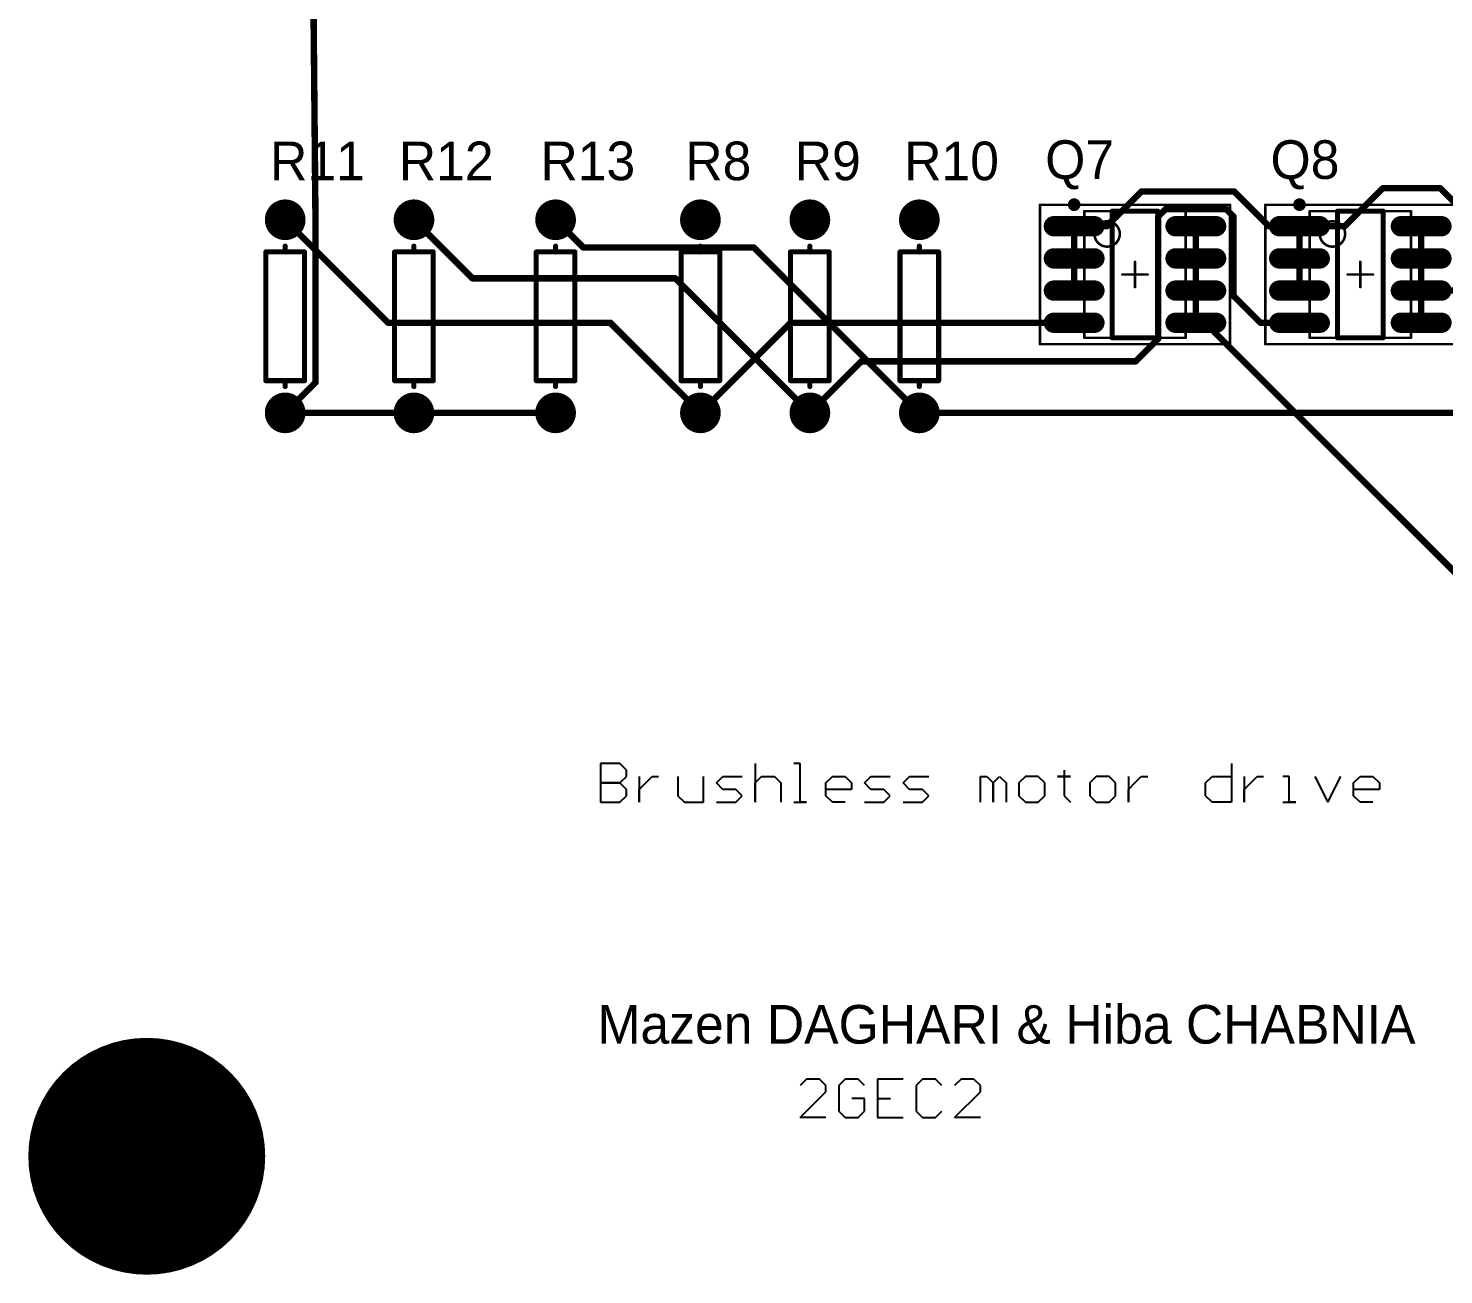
# Model space of a CAD drawing. Header units: millimetres. Extents: x 1.07 to 6.94, y 1.08 to 4.96.
# Drawn here: x 1.086 to 3.284, y 1.086 to 3.022 of the extents above; entities that cross this region are included whole.
import ezdxf

# ---------------------------------------------------------------- set-up
doc = ezdxf.new("R2010")
doc.units = ezdxf.units.MM
doc.header["$MEASUREMENT"] = 0
for name, color, linetype in [('BottomLayer', 5, 'Continuous'), ('BottomSolder', 6, 'Continuous'), ('Mechanical13', 56, 'Continuous'), ('Mechanical15', 56, 'Continuous'), ('MultiLayer', 9, 'Continuous'), ('PadHoleLayer', 156, 'Continuous'), ('TopLayer', 1, 'Continuous'), ('TopOverlay', 2, 'Continuous'), ('TopPaste', 8, 'Continuous'), ('TopSolder', 216, 'Continuous')]:
    doc.layers.add(name, color=color, linetype=linetype)

# ---------------------------------------------------------------- blocks, each defined once
blk = doc.blocks.new('AXIAL_0_3_27')
at = {"layer": 'BottomLayer', "const_width": 0.0276}
for points in [[(-0.1638, 0, 1), (-0.1362, 0, 1)], [(0.1362, 0, 1), (0.1638, 0, 1)]]:
    blk.add_lwpolyline(points, format="xyb", close=True, dxfattribs=at)
at = {"layer": 'BottomSolder', "const_width": 0.0316}
for points in [[(-0.1658, 0, 1), (-0.1342, 0, 1)], [(0.1342, 0, 1), (0.1658, 0, 1)]]:
    blk.add_lwpolyline(points, format="xyb", close=True, dxfattribs=at)
at = {"layer": 'MultiLayer', "const_width": 0.0276}
for points in [[(-0.1638, 0, 1), (-0.1362, 0, 1)], [(0.1362, 0, 1), (0.1638, 0, 1)]]:
    blk.add_lwpolyline(points, format="xyb", close=True, dxfattribs=at)
at = {"layer": 'PadHoleLayer', "const_width": 0.0167}
for points in [[(-0.1584, 0, 1), (-0.1416, 0, 1)], [(0.1416, 0, 1), (0.1584, 0, 1)]]:
    blk.add_lwpolyline(points, format="xyb", close=True, dxfattribs=at)
at = {"layer": 'TopLayer', "const_width": 0.0276}
for points in [[(-0.1638, 0, 1), (-0.1362, 0, 1)], [(0.1362, 0, 1), (0.1638, 0, 1)]]:
    blk.add_lwpolyline(points, format="xyb", close=True, dxfattribs=at)
at = {"layer": 'TopOverlay', "const_width": 0.00787}
for points in [[(-0.1, 0.03), (-0.1, -0.03)], [(-0.1, 0.03), (0.1, 0.03)], [(0.1, 0.03), (0.1, 0)], [(-0.109, 0), (-0.1, 0)], [(0.1, 0), (0.109, 0)], [(0.1, 0), (0.1, -0.03)], [(-0.1, -0.03), (0.1, -0.03)]]:
    blk.add_lwpolyline(points, dxfattribs=at)
at = {"layer": 'TopOverlay', "const_width": 0.00394}
for points in [[(-0.102, 0.03, 1), (-0.098, 0.03, 1)], [(-0.102, 0.03, 1), (-0.098, 0.03, 1)], [(0.098, 0.03, 1), (0.102, 0.03, 1)], [(0.098, 0.03, 1), (0.102, 0.03, 1)], [(-0.111, 0, 1), (-0.107, 0, 1)], [(-0.102, 0, 1), (-0.098, 0, 1)], [(0.098, 0, 1), (0.102, 0, 1)], [(0.098, 0, 1), (0.102, 0, 1)], [(0.098, 0, 1), (0.102, 0, 1)], [(0.107, 0, 1), (0.111, 0, 1)], [(-0.102, -0.03, 1), (-0.098, -0.03, 1)], [(-0.102, -0.03, 1), (-0.098, -0.03, 1)], [(0.098, -0.03, 1), (0.102, -0.03, 1)], [(0.098, -0.03, 1), (0.102, -0.03, 1)]]:
    blk.add_lwpolyline(points, format="xyb", close=True, dxfattribs=at)
at = {"layer": 'TopSolder', "const_width": 0.0316}
for points in [[(-0.1658, 0, 1), (-0.1342, 0, 1)], [(0.1342, 0, 1), (0.1658, 0, 1)]]:
    blk.add_lwpolyline(points, format="xyb", close=True, dxfattribs=at)
blk = doc.blocks.new('AXIAL_0_3_28')
at = {"layer": 'BottomLayer', "const_width": 0.0276}
for points in [[(-0.1638, 0, 1), (-0.1362, 0, 1)], [(0.1362, 0, 1), (0.1638, 0, 1)]]:
    blk.add_lwpolyline(points, format="xyb", close=True, dxfattribs=at)
at = {"layer": 'BottomSolder', "const_width": 0.0316}
for points in [[(-0.1658, 0, 1), (-0.1342, 0, 1)], [(0.1342, 0, 1), (0.1658, 0, 1)]]:
    blk.add_lwpolyline(points, format="xyb", close=True, dxfattribs=at)
at = {"layer": 'MultiLayer', "const_width": 0.0276}
for points in [[(-0.1638, 0, 1), (-0.1362, 0, 1)], [(0.1362, 0, 1), (0.1638, 0, 1)]]:
    blk.add_lwpolyline(points, format="xyb", close=True, dxfattribs=at)
at = {"layer": 'PadHoleLayer', "const_width": 0.0167}
for points in [[(-0.1584, 0, 1), (-0.1416, 0, 1)], [(0.1416, 0, 1), (0.1584, 0, 1)]]:
    blk.add_lwpolyline(points, format="xyb", close=True, dxfattribs=at)
at = {"layer": 'TopLayer', "const_width": 0.0276}
for points in [[(-0.1638, 0, 1), (-0.1362, 0, 1)], [(0.1362, 0, 1), (0.1638, 0, 1)]]:
    blk.add_lwpolyline(points, format="xyb", close=True, dxfattribs=at)
at = {"layer": 'TopOverlay', "const_width": 0.00787}
for points in [[(-0.1, 0.03), (-0.1, -0.03)], [(-0.1, 0.03), (0.1, 0.03)], [(0.1, 0.03), (0.1, 0)], [(-0.109, 0), (-0.1, 0)], [(0.1, 0), (0.109, 0)], [(0.1, 0), (0.1, -0.03)], [(-0.1, -0.03), (0.1, -0.03)]]:
    blk.add_lwpolyline(points, dxfattribs=at)
at = {"layer": 'TopOverlay', "const_width": 0.00394}
for points in [[(-0.102, 0.03, 1), (-0.098, 0.03, 1)], [(-0.102, 0.03, 1), (-0.098, 0.03, 1)], [(0.098, 0.03, 1), (0.102, 0.03, 1)], [(0.098, 0.03, 1), (0.102, 0.03, 1)], [(-0.111, 0, 1), (-0.107, 0, 1)], [(-0.102, 0, 1), (-0.098, 0, 1)], [(0.098, 0, 1), (0.102, 0, 1)], [(0.098, 0, 1), (0.102, 0, 1)], [(0.098, 0, 1), (0.102, 0, 1)], [(0.107, 0, 1), (0.111, 0, 1)], [(-0.102, -0.03, 1), (-0.098, -0.03, 1)], [(-0.102, -0.03, 1), (-0.098, -0.03, 1)], [(0.098, -0.03, 1), (0.102, -0.03, 1)], [(0.098, -0.03, 1), (0.102, -0.03, 1)]]:
    blk.add_lwpolyline(points, format="xyb", close=True, dxfattribs=at)
at = {"layer": 'TopSolder', "const_width": 0.0316}
for points in [[(-0.1658, 0, 1), (-0.1342, 0, 1)], [(0.1342, 0, 1), (0.1658, 0, 1)]]:
    blk.add_lwpolyline(points, format="xyb", close=True, dxfattribs=at)
blk = doc.blocks.new('AXIAL_0_3_29')
at = {"layer": 'BottomLayer', "const_width": 0.0276}
for points in [[(-0.1638, 0, 1), (-0.1362, 0, 1)], [(0.1362, 0, 1), (0.1638, 0, 1)]]:
    blk.add_lwpolyline(points, format="xyb", close=True, dxfattribs=at)
at = {"layer": 'BottomSolder', "const_width": 0.0316}
for points in [[(-0.1658, 0, 1), (-0.1342, 0, 1)], [(0.1342, 0, 1), (0.1658, 0, 1)]]:
    blk.add_lwpolyline(points, format="xyb", close=True, dxfattribs=at)
at = {"layer": 'MultiLayer', "const_width": 0.0276}
for points in [[(-0.1638, 0, 1), (-0.1362, 0, 1)], [(0.1362, 0, 1), (0.1638, 0, 1)]]:
    blk.add_lwpolyline(points, format="xyb", close=True, dxfattribs=at)
at = {"layer": 'PadHoleLayer', "const_width": 0.0167}
for points in [[(-0.1584, 0, 1), (-0.1416, 0, 1)], [(0.1416, 0, 1), (0.1584, 0, 1)]]:
    blk.add_lwpolyline(points, format="xyb", close=True, dxfattribs=at)
at = {"layer": 'TopLayer', "const_width": 0.0276}
for points in [[(-0.1638, 0, 1), (-0.1362, 0, 1)], [(0.1362, 0, 1), (0.1638, 0, 1)]]:
    blk.add_lwpolyline(points, format="xyb", close=True, dxfattribs=at)
at = {"layer": 'TopOverlay', "const_width": 0.00787}
for points in [[(-0.1, 0.03), (-0.1, -0.03)], [(-0.1, 0.03), (0.1, 0.03)], [(0.1, 0.03), (0.1, 0)], [(-0.109, 0), (-0.1, 0)], [(0.1, 0), (0.109, 0)], [(0.1, 0), (0.1, -0.03)], [(-0.1, -0.03), (0.1, -0.03)]]:
    blk.add_lwpolyline(points, dxfattribs=at)
at = {"layer": 'TopOverlay', "const_width": 0.00394}
for points in [[(-0.102, 0.03, 1), (-0.098, 0.03, 1)], [(-0.102, 0.03, 1), (-0.098, 0.03, 1)], [(0.098, 0.03, 1), (0.102, 0.03, 1)], [(0.098, 0.03, 1), (0.102, 0.03, 1)], [(-0.111, 0, 1), (-0.107, 0, 1)], [(-0.102, 0, 1), (-0.098, 0, 1)], [(0.098, 0, 1), (0.102, 0, 1)], [(0.098, 0, 1), (0.102, 0, 1)], [(0.098, 0, 1), (0.102, 0, 1)], [(0.107, 0, 1), (0.111, 0, 1)], [(-0.102, -0.03, 1), (-0.098, -0.03, 1)], [(-0.102, -0.03, 1), (-0.098, -0.03, 1)], [(0.098, -0.03, 1), (0.102, -0.03, 1)], [(0.098, -0.03, 1), (0.102, -0.03, 1)]]:
    blk.add_lwpolyline(points, format="xyb", close=True, dxfattribs=at)
at = {"layer": 'TopSolder', "const_width": 0.0316}
for points in [[(-0.1658, 0, 1), (-0.1342, 0, 1)], [(0.1342, 0, 1), (0.1658, 0, 1)]]:
    blk.add_lwpolyline(points, format="xyb", close=True, dxfattribs=at)
blk = doc.blocks.new('AXIAL_0_3_30')
at = {"layer": 'BottomLayer', "const_width": 0.0276}
for points in [[(-0.1638, 0, 1), (-0.1362, 0, 1)], [(0.1362, 0, 1), (0.1638, 0, 1)]]:
    blk.add_lwpolyline(points, format="xyb", close=True, dxfattribs=at)
at = {"layer": 'BottomSolder', "const_width": 0.0316}
for points in [[(-0.1658, 0, 1), (-0.1342, 0, 1)], [(0.1342, 0, 1), (0.1658, 0, 1)]]:
    blk.add_lwpolyline(points, format="xyb", close=True, dxfattribs=at)
at = {"layer": 'MultiLayer', "const_width": 0.0276}
for points in [[(-0.1638, 0, 1), (-0.1362, 0, 1)], [(0.1362, 0, 1), (0.1638, 0, 1)]]:
    blk.add_lwpolyline(points, format="xyb", close=True, dxfattribs=at)
at = {"layer": 'PadHoleLayer', "const_width": 0.0167}
for points in [[(-0.1584, 0, 1), (-0.1416, 0, 1)], [(0.1416, 0, 1), (0.1584, 0, 1)]]:
    blk.add_lwpolyline(points, format="xyb", close=True, dxfattribs=at)
at = {"layer": 'TopLayer', "const_width": 0.0276}
for points in [[(-0.1638, 0, 1), (-0.1362, 0, 1)], [(0.1362, 0, 1), (0.1638, 0, 1)]]:
    blk.add_lwpolyline(points, format="xyb", close=True, dxfattribs=at)
at = {"layer": 'TopOverlay', "const_width": 0.00787}
for points in [[(-0.1, 0.03), (-0.1, -0.03)], [(-0.1, 0.03), (0.1, 0.03)], [(0.1, 0.03), (0.1, 0)], [(-0.109, 0), (-0.1, 0)], [(0.1, 0), (0.109, 0)], [(0.1, 0), (0.1, -0.03)], [(-0.1, -0.03), (0.1, -0.03)]]:
    blk.add_lwpolyline(points, dxfattribs=at)
at = {"layer": 'TopOverlay', "const_width": 0.00394}
for points in [[(-0.102, 0.03, 1), (-0.098, 0.03, 1)], [(-0.102, 0.03, 1), (-0.098, 0.03, 1)], [(0.098, 0.03, 1), (0.102, 0.03, 1)], [(0.098, 0.03, 1), (0.102, 0.03, 1)], [(-0.111, 0, 1), (-0.107, 0, 1)], [(-0.102, 0, 1), (-0.098, 0, 1)], [(0.098, 0, 1), (0.102, 0, 1)], [(0.098, 0, 1), (0.102, 0, 1)], [(0.098, 0, 1), (0.102, 0, 1)], [(0.107, 0, 1), (0.111, 0, 1)], [(-0.102, -0.03, 1), (-0.098, -0.03, 1)], [(-0.102, -0.03, 1), (-0.098, -0.03, 1)], [(0.098, -0.03, 1), (0.102, -0.03, 1)], [(0.098, -0.03, 1), (0.102, -0.03, 1)]]:
    blk.add_lwpolyline(points, format="xyb", close=True, dxfattribs=at)
at = {"layer": 'TopSolder', "const_width": 0.0316}
for points in [[(-0.1658, 0, 1), (-0.1342, 0, 1)], [(0.1342, 0, 1), (0.1658, 0, 1)]]:
    blk.add_lwpolyline(points, format="xyb", close=True, dxfattribs=at)
blk = doc.blocks.new('AXIAL_0_3_31')
at = {"layer": 'BottomLayer', "const_width": 0.0276}
for points in [[(-0.1638, 0, 1), (-0.1362, 0, 1)], [(0.1362, 0, 1), (0.1638, 0, 1)]]:
    blk.add_lwpolyline(points, format="xyb", close=True, dxfattribs=at)
at = {"layer": 'BottomSolder', "const_width": 0.0316}
for points in [[(-0.1658, 0, 1), (-0.1342, 0, 1)], [(0.1342, 0, 1), (0.1658, 0, 1)]]:
    blk.add_lwpolyline(points, format="xyb", close=True, dxfattribs=at)
at = {"layer": 'MultiLayer', "const_width": 0.0276}
for points in [[(-0.1638, 0, 1), (-0.1362, 0, 1)], [(0.1362, 0, 1), (0.1638, 0, 1)]]:
    blk.add_lwpolyline(points, format="xyb", close=True, dxfattribs=at)
at = {"layer": 'PadHoleLayer', "const_width": 0.0167}
for points in [[(-0.1584, 0, 1), (-0.1416, 0, 1)], [(0.1416, 0, 1), (0.1584, 0, 1)]]:
    blk.add_lwpolyline(points, format="xyb", close=True, dxfattribs=at)
at = {"layer": 'TopLayer', "const_width": 0.0276}
for points in [[(-0.1638, 0, 1), (-0.1362, 0, 1)], [(0.1362, 0, 1), (0.1638, 0, 1)]]:
    blk.add_lwpolyline(points, format="xyb", close=True, dxfattribs=at)
at = {"layer": 'TopOverlay', "const_width": 0.00787}
for points in [[(-0.1, 0.03), (-0.1, -0.03)], [(-0.1, 0.03), (0.1, 0.03)], [(0.1, 0.03), (0.1, 0)], [(-0.109, 0), (-0.1, 0)], [(0.1, 0), (0.109, 0)], [(0.1, 0), (0.1, -0.03)], [(-0.1, -0.03), (0.1, -0.03)]]:
    blk.add_lwpolyline(points, dxfattribs=at)
at = {"layer": 'TopOverlay', "const_width": 0.00394}
for points in [[(-0.102, 0.03, 1), (-0.098, 0.03, 1)], [(-0.102, 0.03, 1), (-0.098, 0.03, 1)], [(0.098, 0.03, 1), (0.102, 0.03, 1)], [(0.098, 0.03, 1), (0.102, 0.03, 1)], [(-0.111, 0, 1), (-0.107, 0, 1)], [(-0.102, 0, 1), (-0.098, 0, 1)], [(0.098, 0, 1), (0.102, 0, 1)], [(0.098, 0, 1), (0.102, 0, 1)], [(0.098, 0, 1), (0.102, 0, 1)], [(0.107, 0, 1), (0.111, 0, 1)], [(-0.102, -0.03, 1), (-0.098, -0.03, 1)], [(-0.102, -0.03, 1), (-0.098, -0.03, 1)], [(0.098, -0.03, 1), (0.102, -0.03, 1)], [(0.098, -0.03, 1), (0.102, -0.03, 1)]]:
    blk.add_lwpolyline(points, format="xyb", close=True, dxfattribs=at)
at = {"layer": 'TopSolder', "const_width": 0.0316}
for points in [[(-0.1658, 0, 1), (-0.1342, 0, 1)], [(0.1342, 0, 1), (0.1658, 0, 1)]]:
    blk.add_lwpolyline(points, format="xyb", close=True, dxfattribs=at)
blk = doc.blocks.new('AXIAL_0_3_32')
at = {"layer": 'BottomLayer', "const_width": 0.0276}
for points in [[(-0.1638, 0, 1), (-0.1362, 0, 1)], [(0.1362, 0, 1), (0.1638, 0, 1)]]:
    blk.add_lwpolyline(points, format="xyb", close=True, dxfattribs=at)
at = {"layer": 'BottomSolder', "const_width": 0.0316}
for points in [[(-0.1658, 0, 1), (-0.1342, 0, 1)], [(0.1342, 0, 1), (0.1658, 0, 1)]]:
    blk.add_lwpolyline(points, format="xyb", close=True, dxfattribs=at)
at = {"layer": 'MultiLayer', "const_width": 0.0276}
for points in [[(-0.1638, 0, 1), (-0.1362, 0, 1)], [(0.1362, 0, 1), (0.1638, 0, 1)]]:
    blk.add_lwpolyline(points, format="xyb", close=True, dxfattribs=at)
at = {"layer": 'PadHoleLayer', "const_width": 0.0167}
for points in [[(-0.1584, 0, 1), (-0.1416, 0, 1)], [(0.1416, 0, 1), (0.1584, 0, 1)]]:
    blk.add_lwpolyline(points, format="xyb", close=True, dxfattribs=at)
at = {"layer": 'TopLayer', "const_width": 0.0276}
for points in [[(-0.1638, 0, 1), (-0.1362, 0, 1)], [(0.1362, 0, 1), (0.1638, 0, 1)]]:
    blk.add_lwpolyline(points, format="xyb", close=True, dxfattribs=at)
at = {"layer": 'TopOverlay', "const_width": 0.00787}
for points in [[(-0.1, 0.03), (-0.1, -0.03)], [(-0.1, 0.03), (0.1, 0.03)], [(0.1, 0.03), (0.1, 0)], [(-0.109, 0), (-0.1, 0)], [(0.1, 0), (0.109, 0)], [(0.1, 0), (0.1, -0.03)], [(-0.1, -0.03), (0.1, -0.03)]]:
    blk.add_lwpolyline(points, dxfattribs=at)
at = {"layer": 'TopOverlay', "const_width": 0.00394}
for points in [[(-0.102, 0.03, 1), (-0.098, 0.03, 1)], [(-0.102, 0.03, 1), (-0.098, 0.03, 1)], [(0.098, 0.03, 1), (0.102, 0.03, 1)], [(0.098, 0.03, 1), (0.102, 0.03, 1)], [(-0.111, 0, 1), (-0.107, 0, 1)], [(-0.102, 0, 1), (-0.098, 0, 1)], [(0.098, 0, 1), (0.102, 0, 1)], [(0.098, 0, 1), (0.102, 0, 1)], [(0.098, 0, 1), (0.102, 0, 1)], [(0.107, 0, 1), (0.111, 0, 1)], [(-0.102, -0.03, 1), (-0.098, -0.03, 1)], [(-0.102, -0.03, 1), (-0.098, -0.03, 1)], [(0.098, -0.03, 1), (0.102, -0.03, 1)], [(0.098, -0.03, 1), (0.102, -0.03, 1)]]:
    blk.add_lwpolyline(points, format="xyb", close=True, dxfattribs=at)
at = {"layer": 'TopSolder', "const_width": 0.0316}
for points in [[(-0.1658, 0, 1), (-0.1342, 0, 1)], [(0.1342, 0, 1), (0.1658, 0, 1)]]:
    blk.add_lwpolyline(points, format="xyb", close=True, dxfattribs=at)
blk = doc.blocks.new('SO_8_N_41')
at = {"layer": 'Mechanical13', "const_width": 0.00394}
for points in [[(-0.0787, -0.0984), (-0.0787, 0.0984)], [(-0.0787, 0.0984), (0.0787, 0.0984)], [(0.0787, -0.0984), (0.0787, 0.0984)], [(-0.0787, -0.0984), (0.0787, -0.0984)]]:
    blk.add_lwpolyline(points, dxfattribs=at)
at = {"layer": 'Mechanical13'}
for points, const_width in [([(-0.0797, 0.0984, 1), (-0.0778, 0.0984, 1)], 0.00197), ([(-0.0797, 0.0984, 1), (-0.0778, 0.0984, 1)], 0.00197), ([(0.0778, 0.0984, 1), (0.0797, 0.0984, 1)], 0.00197), ([(0.0778, 0.0984, 1), (0.0797, 0.0984, 1)], 0.00197), ([(-0.0236, 0.063, 1), (-0.063, 0.063, 1)], 0.00394), ([(-0.064, 0.063, 1), (-0.062, 0.063, 1)], 0.00197), ([(-0.0246, 0.063, 1), (-0.0226, 0.063, 1)], 0.00197), ([(-0.0797, -0.0984, 1), (-0.0778, -0.0984, 1)], 0.00197), ([(-0.0797, -0.0984, 1), (-0.0778, -0.0984, 1)], 0.00197), ([(0.0778, -0.0984, 1), (0.0797, -0.0984, 1)], 0.00197), ([(0.0778, -0.0984, 1), (0.0797, -0.0984, 1)], 0.00197)]:
    blk.add_lwpolyline(points, format="xyb", close=True, dxfattribs=dict(at, const_width=const_width))
at = {"layer": 'Mechanical15', "const_width": 0.00394}
for points in [[(-0.1476, -0.1083), (-0.1476, 0.1083)], [(-0.1476, 0.1083), (0.1476, 0.1083)], [(0.1476, -0.1083), (0.1476, 0.1083)], [(-0.0197, 0), (0.0197, 0)], [(0, -0.0197), (0, 0.0197)], [(-0.1476, -0.1083), (0.1476, -0.1083)]]:
    blk.add_lwpolyline(points, dxfattribs=at)
at = {"layer": 'Mechanical15', "const_width": 0.00197}
for points in [[(-0.1486, 0.1083, 1), (-0.1467, 0.1083, 1)], [(-0.1486, 0.1083, 1), (-0.1467, 0.1083, 1)], [(0.1467, 0.1083, 1), (0.1486, 0.1083, 1)], [(0.1467, 0.1083, 1), (0.1486, 0.1083, 1)], [(-0.0207, 0, 1), (-0.0187, 0, 1)], [(-0.001, 0.0197, 1), (0.001, 0.0197, 1)], [(0.0187, 0, 1), (0.0207, 0, 1)], [(-0.001, -0.0197, 1), (0.001, -0.0197, 1)], [(-0.1486, -0.1083, 1), (-0.1467, -0.1083, 1)], [(-0.1486, -0.1083, 1), (-0.1467, -0.1083, 1)], [(0.1467, -0.1083, 1), (0.1486, -0.1083, 1)], [(0.1467, -0.1083, 1), (0.1486, -0.1083, 1)]]:
    blk.add_lwpolyline(points, format="xyb", close=True, dxfattribs=at)
at = {"layer": 'TopLayer', "const_width": 0.0236}
for points in [[(-0.126, 0.075), (-0.063, 0.075)], [(0.063, 0.075), (0.126, 0.075)], [(-0.126, 0.025), (-0.063, 0.025)], [(0.063, 0.025), (0.126, 0.025)], [(-0.126, -0.025), (-0.063, -0.025)], [(0.063, -0.025), (0.126, -0.025)], [(-0.126, -0.075), (-0.063, -0.075)], [(0.063, -0.075), (0.126, -0.075)]]:
    blk.add_lwpolyline(points, dxfattribs=at)
at = {"layer": 'TopLayer', "const_width": 0.0118}
for points in [[(-0.1319, 0.075, 1), (-0.1201, 0.075, 1)], [(-0.0689, 0.075, 1), (-0.0571, 0.075, 1)], [(0.0571, 0.075, 1), (0.0689, 0.075, 1)], [(0.1201, 0.075, 1), (0.1319, 0.075, 1)], [(-0.1319, 0.025, 1), (-0.1201, 0.025, 1)], [(-0.0689, 0.025, 1), (-0.0571, 0.025, 1)], [(0.0571, 0.025, 1), (0.0689, 0.025, 1)], [(0.1201, 0.025, 1), (0.1319, 0.025, 1)], [(-0.1319, -0.025, 1), (-0.1201, -0.025, 1)], [(-0.0689, -0.025, 1), (-0.0571, -0.025, 1)], [(0.0571, -0.025, 1), (0.0689, -0.025, 1)], [(0.1201, -0.025, 1), (0.1319, -0.025, 1)], [(-0.1319, -0.075, 1), (-0.1201, -0.075, 1)], [(-0.0689, -0.075, 1), (-0.0571, -0.075, 1)], [(0.0571, -0.075, 1), (0.0689, -0.075, 1)], [(0.1201, -0.075, 1), (0.1319, -0.075, 1)]]:
    blk.add_lwpolyline(points, format="xyb", close=True, dxfattribs=at)
at = {"layer": 'TopOverlay'}
for points, const_width in [([(-0.0896, 0.1085, 1), (-0.0994, 0.1085, 1)], 0.00984), ([(-0.1019, 0.1085, 1), (-0.0969, 0.1085, 1)], 0.00492), ([(-0.092, 0.1085, 1), (-0.0871, 0.1085, 1)], 0.00492), ([(-0.0374, 0.0984, 1), (-0.0335, 0.0984, 1)], 0.00394), ([(-0.0374, 0.0984, 1), (-0.0335, 0.0984, 1)], 0.00394), ([(0.0335, 0.0984, 1), (0.0374, 0.0984, 1)], 0.00394), ([(0.0335, 0.0984, 1), (0.0374, 0.0984, 1)], 0.00394), ([(-0.0374, -0.0984, 1), (-0.0335, -0.0984, 1)], 0.00394), ([(-0.0374, -0.0984, 1), (-0.0335, -0.0984, 1)], 0.00394), ([(0.0335, -0.0984, 1), (0.0374, -0.0984, 1)], 0.00394), ([(0.0335, -0.0984, 1), (0.0374, -0.0984, 1)], 0.00394)]:
    blk.add_lwpolyline(points, format="xyb", close=True, dxfattribs=dict(at, const_width=const_width))
at = {"layer": 'TopOverlay', "const_width": 0.00787}
for points in [[(-0.0354, -0.0984), (-0.0354, 0.0984)], [(-0.0354, 0.0984), (0.0354, 0.0984)], [(0.0354, -0.0984), (0.0354, 0.0984)], [(-0.0354, -0.0984), (0.0354, -0.0984)]]:
    blk.add_lwpolyline(points, dxfattribs=at)
at = {"layer": 'TopPaste', "const_width": 0.0236}
for points in [[(-0.126, 0.075), (-0.063, 0.075)], [(0.063, 0.075), (0.126, 0.075)], [(-0.126, 0.025), (-0.063, 0.025)], [(0.063, 0.025), (0.126, 0.025)], [(-0.126, -0.025), (-0.063, -0.025)], [(0.063, -0.025), (0.126, -0.025)], [(-0.126, -0.075), (-0.063, -0.075)], [(0.063, -0.075), (0.126, -0.075)]]:
    blk.add_lwpolyline(points, dxfattribs=at)
at = {"layer": 'TopPaste', "const_width": 0.0118}
for points in [[(-0.1319, 0.075, 1), (-0.1201, 0.075, 1)], [(-0.0689, 0.075, 1), (-0.0571, 0.075, 1)], [(0.0571, 0.075, 1), (0.0689, 0.075, 1)], [(0.1201, 0.075, 1), (0.1319, 0.075, 1)], [(-0.1319, 0.025, 1), (-0.1201, 0.025, 1)], [(-0.0689, 0.025, 1), (-0.0571, 0.025, 1)], [(0.0571, 0.025, 1), (0.0689, 0.025, 1)], [(0.1201, 0.025, 1), (0.1319, 0.025, 1)], [(-0.1319, -0.025, 1), (-0.1201, -0.025, 1)], [(-0.0689, -0.025, 1), (-0.0571, -0.025, 1)], [(0.0571, -0.025, 1), (0.0689, -0.025, 1)], [(0.1201, -0.025, 1), (0.1319, -0.025, 1)], [(-0.1319, -0.075, 1), (-0.1201, -0.075, 1)], [(-0.0689, -0.075, 1), (-0.0571, -0.075, 1)], [(0.0571, -0.075, 1), (0.0689, -0.075, 1)], [(0.1201, -0.075, 1), (0.1319, -0.075, 1)]]:
    blk.add_lwpolyline(points, format="xyb", close=True, dxfattribs=at)
at = {"layer": 'TopSolder', "const_width": 0.0316}
for points in [[(-0.126, 0.075), (-0.063, 0.075)], [(0.063, 0.075), (0.126, 0.075)], [(-0.126, 0.025), (-0.063, 0.025)], [(0.063, 0.025), (0.126, 0.025)], [(-0.126, -0.025), (-0.063, -0.025)], [(0.063, -0.025), (0.126, -0.025)], [(-0.126, -0.075), (-0.063, -0.075)], [(0.063, -0.075), (0.126, -0.075)]]:
    blk.add_lwpolyline(points, dxfattribs=at)
at = {"layer": 'TopSolder', "const_width": 0.0158}
for points in [[(-0.1339, 0.075, 1), (-0.1181, 0.075, 1)], [(-0.0709, 0.075, 1), (-0.0551, 0.075, 1)], [(0.0551, 0.075, 1), (0.0709, 0.075, 1)], [(0.1181, 0.075, 1), (0.1339, 0.075, 1)], [(-0.1339, 0.025, 1), (-0.1181, 0.025, 1)], [(-0.0709, 0.025, 1), (-0.0551, 0.025, 1)], [(0.0551, 0.025, 1), (0.0709, 0.025, 1)], [(0.1181, 0.025, 1), (0.1339, 0.025, 1)], [(-0.1339, -0.025, 1), (-0.1181, -0.025, 1)], [(-0.0709, -0.025, 1), (-0.0551, -0.025, 1)], [(0.0551, -0.025, 1), (0.0709, -0.025, 1)], [(0.1181, -0.025, 1), (0.1339, -0.025, 1)], [(-0.1339, -0.075, 1), (-0.1181, -0.075, 1)], [(-0.0709, -0.075, 1), (-0.0551, -0.075, 1)], [(0.0551, -0.075, 1), (0.0709, -0.075, 1)], [(0.1181, -0.075, 1), (0.1339, -0.075, 1)]]:
    blk.add_lwpolyline(points, format="xyb", close=True, dxfattribs=at)
blk = doc.blocks.new('SO_8_N_42')
at = {"layer": 'Mechanical13', "const_width": 0.00394}
for points in [[(-0.0787, -0.0984), (-0.0787, 0.0984)], [(-0.0787, 0.0984), (0.0787, 0.0984)], [(0.0787, -0.0984), (0.0787, 0.0984)], [(-0.0787, -0.0984), (0.0787, -0.0984)]]:
    blk.add_lwpolyline(points, dxfattribs=at)
at = {"layer": 'Mechanical13'}
for points, const_width in [([(-0.0797, 0.0984, 1), (-0.0778, 0.0984, 1)], 0.00197), ([(-0.0797, 0.0984, 1), (-0.0778, 0.0984, 1)], 0.00197), ([(0.0778, 0.0984, 1), (0.0797, 0.0984, 1)], 0.00197), ([(0.0778, 0.0984, 1), (0.0797, 0.0984, 1)], 0.00197), ([(-0.0236, 0.063, 1), (-0.063, 0.063, 1)], 0.00394), ([(-0.064, 0.063, 1), (-0.062, 0.063, 1)], 0.00197), ([(-0.0246, 0.063, 1), (-0.0226, 0.063, 1)], 0.00197), ([(-0.0797, -0.0984, 1), (-0.0778, -0.0984, 1)], 0.00197), ([(-0.0797, -0.0984, 1), (-0.0778, -0.0984, 1)], 0.00197), ([(0.0778, -0.0984, 1), (0.0797, -0.0984, 1)], 0.00197), ([(0.0778, -0.0984, 1), (0.0797, -0.0984, 1)], 0.00197)]:
    blk.add_lwpolyline(points, format="xyb", close=True, dxfattribs=dict(at, const_width=const_width))
at = {"layer": 'Mechanical15', "const_width": 0.00394}
for points in [[(-0.1476, -0.1083), (-0.1476, 0.1083)], [(-0.1476, 0.1083), (0.1476, 0.1083)], [(0.1476, -0.1083), (0.1476, 0.1083)], [(-0.0197, 0), (0.0197, 0)], [(0, -0.0197), (0, 0.0197)], [(-0.1476, -0.1083), (0.1476, -0.1083)]]:
    blk.add_lwpolyline(points, dxfattribs=at)
at = {"layer": 'Mechanical15', "const_width": 0.00197}
for points in [[(-0.1486, 0.1083, 1), (-0.1467, 0.1083, 1)], [(-0.1486, 0.1083, 1), (-0.1467, 0.1083, 1)], [(0.1467, 0.1083, 1), (0.1486, 0.1083, 1)], [(0.1467, 0.1083, 1), (0.1486, 0.1083, 1)], [(-0.0207, 0, 1), (-0.0187, 0, 1)], [(-0.001, 0.0197, 1), (0.001, 0.0197, 1)], [(0.0187, 0, 1), (0.0207, 0, 1)], [(-0.001, -0.0197, 1), (0.001, -0.0197, 1)], [(-0.1486, -0.1083, 1), (-0.1467, -0.1083, 1)], [(-0.1486, -0.1083, 1), (-0.1467, -0.1083, 1)], [(0.1467, -0.1083, 1), (0.1486, -0.1083, 1)], [(0.1467, -0.1083, 1), (0.1486, -0.1083, 1)]]:
    blk.add_lwpolyline(points, format="xyb", close=True, dxfattribs=at)
at = {"layer": 'TopLayer', "const_width": 0.0236}
for points in [[(-0.126, 0.075), (-0.063, 0.075)], [(0.063, 0.075), (0.126, 0.075)], [(-0.126, 0.025), (-0.063, 0.025)], [(0.063, 0.025), (0.126, 0.025)], [(-0.126, -0.025), (-0.063, -0.025)], [(0.063, -0.025), (0.126, -0.025)], [(-0.126, -0.075), (-0.063, -0.075)], [(0.063, -0.075), (0.126, -0.075)]]:
    blk.add_lwpolyline(points, dxfattribs=at)
at = {"layer": 'TopLayer', "const_width": 0.0118}
for points in [[(-0.1319, 0.075, 1), (-0.1201, 0.075, 1)], [(-0.0689, 0.075, 1), (-0.0571, 0.075, 1)], [(0.0571, 0.075, 1), (0.0689, 0.075, 1)], [(0.1201, 0.075, 1), (0.1319, 0.075, 1)], [(-0.1319, 0.025, 1), (-0.1201, 0.025, 1)], [(-0.0689, 0.025, 1), (-0.0571, 0.025, 1)], [(0.0571, 0.025, 1), (0.0689, 0.025, 1)], [(0.1201, 0.025, 1), (0.1319, 0.025, 1)], [(-0.1319, -0.025, 1), (-0.1201, -0.025, 1)], [(-0.0689, -0.025, 1), (-0.0571, -0.025, 1)], [(0.0571, -0.025, 1), (0.0689, -0.025, 1)], [(0.1201, -0.025, 1), (0.1319, -0.025, 1)], [(-0.1319, -0.075, 1), (-0.1201, -0.075, 1)], [(-0.0689, -0.075, 1), (-0.0571, -0.075, 1)], [(0.0571, -0.075, 1), (0.0689, -0.075, 1)], [(0.1201, -0.075, 1), (0.1319, -0.075, 1)]]:
    blk.add_lwpolyline(points, format="xyb", close=True, dxfattribs=at)
at = {"layer": 'TopOverlay'}
for points, const_width in [([(-0.0896, 0.1085, 1), (-0.0994, 0.1085, 1)], 0.00984), ([(-0.1019, 0.1085, 1), (-0.0969, 0.1085, 1)], 0.00492), ([(-0.092, 0.1085, 1), (-0.0871, 0.1085, 1)], 0.00492), ([(-0.0374, 0.0984, 1), (-0.0335, 0.0984, 1)], 0.00394), ([(-0.0374, 0.0984, 1), (-0.0335, 0.0984, 1)], 0.00394), ([(0.0335, 0.0984, 1), (0.0374, 0.0984, 1)], 0.00394), ([(0.0335, 0.0984, 1), (0.0374, 0.0984, 1)], 0.00394), ([(-0.0374, -0.0984, 1), (-0.0335, -0.0984, 1)], 0.00394), ([(-0.0374, -0.0984, 1), (-0.0335, -0.0984, 1)], 0.00394), ([(0.0335, -0.0984, 1), (0.0374, -0.0984, 1)], 0.00394), ([(0.0335, -0.0984, 1), (0.0374, -0.0984, 1)], 0.00394)]:
    blk.add_lwpolyline(points, format="xyb", close=True, dxfattribs=dict(at, const_width=const_width))
at = {"layer": 'TopOverlay', "const_width": 0.00787}
for points in [[(-0.0354, -0.0984), (-0.0354, 0.0984)], [(-0.0354, 0.0984), (0.0354, 0.0984)], [(0.0354, -0.0984), (0.0354, 0.0984)], [(-0.0354, -0.0984), (0.0354, -0.0984)]]:
    blk.add_lwpolyline(points, dxfattribs=at)
at = {"layer": 'TopPaste', "const_width": 0.0236}
for points in [[(-0.126, 0.075), (-0.063, 0.075)], [(0.063, 0.075), (0.126, 0.075)], [(-0.126, 0.025), (-0.063, 0.025)], [(0.063, 0.025), (0.126, 0.025)], [(-0.126, -0.025), (-0.063, -0.025)], [(0.063, -0.025), (0.126, -0.025)], [(-0.126, -0.075), (-0.063, -0.075)], [(0.063, -0.075), (0.126, -0.075)]]:
    blk.add_lwpolyline(points, dxfattribs=at)
at = {"layer": 'TopPaste', "const_width": 0.0118}
for points in [[(-0.1319, 0.075, 1), (-0.1201, 0.075, 1)], [(-0.0689, 0.075, 1), (-0.0571, 0.075, 1)], [(0.0571, 0.075, 1), (0.0689, 0.075, 1)], [(0.1201, 0.075, 1), (0.1319, 0.075, 1)], [(-0.1319, 0.025, 1), (-0.1201, 0.025, 1)], [(-0.0689, 0.025, 1), (-0.0571, 0.025, 1)], [(0.0571, 0.025, 1), (0.0689, 0.025, 1)], [(0.1201, 0.025, 1), (0.1319, 0.025, 1)], [(-0.1319, -0.025, 1), (-0.1201, -0.025, 1)], [(-0.0689, -0.025, 1), (-0.0571, -0.025, 1)], [(0.0571, -0.025, 1), (0.0689, -0.025, 1)], [(0.1201, -0.025, 1), (0.1319, -0.025, 1)], [(-0.1319, -0.075, 1), (-0.1201, -0.075, 1)], [(-0.0689, -0.075, 1), (-0.0571, -0.075, 1)], [(0.0571, -0.075, 1), (0.0689, -0.075, 1)], [(0.1201, -0.075, 1), (0.1319, -0.075, 1)]]:
    blk.add_lwpolyline(points, format="xyb", close=True, dxfattribs=at)
at = {"layer": 'TopSolder', "const_width": 0.0316}
for points in [[(-0.126, 0.075), (-0.063, 0.075)], [(0.063, 0.075), (0.126, 0.075)], [(-0.126, 0.025), (-0.063, 0.025)], [(0.063, 0.025), (0.126, 0.025)], [(-0.126, -0.025), (-0.063, -0.025)], [(0.063, -0.025), (0.126, -0.025)], [(-0.126, -0.075), (-0.063, -0.075)], [(0.063, -0.075), (0.126, -0.075)]]:
    blk.add_lwpolyline(points, dxfattribs=at)
at = {"layer": 'TopSolder', "const_width": 0.0158}
for points in [[(-0.1339, 0.075, 1), (-0.1181, 0.075, 1)], [(-0.0709, 0.075, 1), (-0.0551, 0.075, 1)], [(0.0551, 0.075, 1), (0.0709, 0.075, 1)], [(0.1181, 0.075, 1), (0.1339, 0.075, 1)], [(-0.1339, 0.025, 1), (-0.1181, 0.025, 1)], [(-0.0709, 0.025, 1), (-0.0551, 0.025, 1)], [(0.0551, 0.025, 1), (0.0709, 0.025, 1)], [(0.1181, 0.025, 1), (0.1339, 0.025, 1)], [(-0.1339, -0.025, 1), (-0.1181, -0.025, 1)], [(-0.0709, -0.025, 1), (-0.0551, -0.025, 1)], [(0.0551, -0.025, 1), (0.0709, -0.025, 1)], [(0.1181, -0.025, 1), (0.1339, -0.025, 1)], [(-0.1339, -0.075, 1), (-0.1181, -0.075, 1)], [(-0.0709, -0.075, 1), (-0.0551, -0.075, 1)], [(0.0551, -0.075, 1), (0.0709, -0.075, 1)], [(0.1181, -0.075, 1), (0.1339, -0.075, 1)]]:
    blk.add_lwpolyline(points, format="xyb", close=True, dxfattribs=at)

msp = doc.modelspace()

# ---------------------------------------------------------------- linework, layer by layer
at = {"layer": 'BottomLayer', "const_width": 0.01}
for points in [[(1.485, 2.725), (1.645, 2.565)], [(1.685, 2.725), (1.776, 2.634)], [(1.905, 2.725), (1.948, 2.682)], [(1.948, 2.682), (2.213, 2.682)], [(2.213, 2.682), (2.47, 2.425)], [(1.776, 2.634), (2.091, 2.634)], [(2.091, 2.634), (2.3, 2.425)], [(1.645, 2.565), (1.99, 2.565)], [(1.99, 2.565), (2.13, 2.425)], [(1.485, 2.425), (1.685, 2.425)], [(1.685, 2.425), (1.905, 2.425)], [(2.47, 2.425), (3.316, 2.425)]]:
    msp.add_lwpolyline(points, dxfattribs=at)
at = {"layer": 'BottomLayer'}
for points, const_width in [([(1.4825, 2.725, 1), (1.4875, 2.725, 1)], 0.005), ([(1.6825, 2.725, 1), (1.6875, 2.725, 1)], 0.005), ([(1.9025, 2.725, 1), (1.9075, 2.725, 1)], 0.005), ([(1.9455, 2.682, 1), (1.9505, 2.682, 1)], 0.005), ([(1.9455, 2.682, 1), (1.9505, 2.682, 1)], 0.005), ([(2.2105, 2.682, 1), (2.2155, 2.682, 1)], 0.005), ([(2.2105, 2.682, 1), (2.2155, 2.682, 1)], 0.005), ([(1.7735, 2.634, 1), (1.7785, 2.634, 1)], 0.005), ([(1.7735, 2.634, 1), (1.7785, 2.634, 1)], 0.005), ([(2.0885, 2.634, 1), (2.0935, 2.634, 1)], 0.005), ([(2.0885, 2.634, 1), (2.0935, 2.634, 1)], 0.005), ([(1.6425, 2.565, 1), (1.6475, 2.565, 1)], 0.005), ([(1.6425, 2.565, 1), (1.6475, 2.565, 1)], 0.005), ([(1.9875, 2.565, 1), (1.9925, 2.565, 1)], 0.005), ([(1.9875, 2.565, 1), (1.9925, 2.565, 1)], 0.005), ([(1.4825, 2.425, 1), (1.4875, 2.425, 1)], 0.005), ([(1.6825, 2.425, 1), (1.6875, 2.425, 1)], 0.005), ([(1.6825, 2.425, 1), (1.6875, 2.425, 1)], 0.005), ([(1.9025, 2.425, 1), (1.9075, 2.425, 1)], 0.005), ([(2.1275, 2.425, 1), (2.1325, 2.425, 1)], 0.005), ([(2.2975, 2.425, 1), (2.3025, 2.425, 1)], 0.005), ([(2.4675, 2.425, 1), (2.4725, 2.425, 1)], 0.005), ([(2.4675, 2.425, 1), (2.4725, 2.425, 1)], 0.005), ([(1.18, 1.27, 1), (1.36, 1.27, 1)], 0.18)]:
    msp.add_lwpolyline(points, format="xyb", close=True, dxfattribs=dict(at, const_width=const_width))
at = {"layer": 'BottomSolder', "const_width": 0.184}
msp.add_lwpolyline([(1.178, 1.27, 1), (1.362, 1.27, 1)], format="xyb", close=True, dxfattribs=at)
at = {"layer": 'MultiLayer', "const_width": 0.18}
msp.add_lwpolyline([(1.18, 1.27, 1), (1.36, 1.27, 1)], format="xyb", close=True, dxfattribs=at)
at = {"layer": 'PadHoleLayer', "const_width": 0.076}
msp.add_lwpolyline([(1.232, 1.27, 1), (1.308, 1.27, 1)], format="xyb", close=True, dxfattribs=at)
at = {"layer": 'TopLayer'}
for p, q in [((1.975, 1.88), (1.975, 1.82)), ((2.005, 1.88), (1.975, 1.88)), ((2.015, 1.87), (2.005, 1.88)), ((2.015, 1.86), (2.015, 1.87)), ((2.2149, 1.88), (2.2149, 1.82)), ((2.2849, 1.88), (2.2749, 1.88)), ((2.2849, 1.82), (2.2849, 1.88)), ((2.6948, 1.87), (2.6948, 1.86)), ((2.9547, 1.88), (2.9547, 1.82)), ((2.005, 1.85), (1.975, 1.85)), ((1.975, 1.85), (2.005, 1.85)), ((2.005, 1.85), (2.015, 1.86)), ((2.015, 1.84), (2.005, 1.85)), ((2.035, 1.86), (2.035, 1.82)), ((2.035, 1.84), (2.045, 1.85)), ((2.045, 1.85), (2.055, 1.86)), ((2.055, 1.86), (2.065, 1.86)), ((2.095, 1.86), (2.095, 1.83)), ((2.1349, 1.82), (2.1349, 1.86)), ((2.1549, 1.85), (2.1649, 1.86)), ((2.1649, 1.84), (2.1549, 1.85)), ((2.1649, 1.86), (2.1949, 1.86)), ((2.2149, 1.85), (2.2249, 1.86)), ((2.2149, 1.82), (2.2149, 1.85)), ((2.2249, 1.86), (2.2449, 1.86)), ((2.2449, 1.86), (2.2549, 1.85)), ((2.2549, 1.85), (2.2549, 1.82)), ((2.3249, 1.85), (2.3349, 1.86)), ((2.3249, 1.83), (2.3249, 1.85)), ((2.3349, 1.86), (2.3549, 1.86)), ((2.3549, 1.86), (2.3649, 1.85)), ((2.3649, 1.85), (2.3649, 1.84)), ((2.3849, 1.85), (2.3949, 1.86)), ((2.3949, 1.84), (2.3849, 1.85)), ((2.3949, 1.86), (2.4249, 1.86)), ((2.4448, 1.85), (2.4548, 1.86)), ((2.4548, 1.84), (2.4448, 1.85)), ((2.4548, 1.86), (2.4848, 1.86)), ((2.5648, 1.82), (2.5648, 1.86)), ((2.5648, 1.86), (2.5748, 1.86)), ((2.5748, 1.86), (2.5848, 1.85)), ((2.5848, 1.85), (2.5948, 1.86)), ((2.5848, 1.85), (2.5848, 1.82)), ((2.5848, 1.82), (2.5848, 1.85)), ((2.5948, 1.86), (2.6048, 1.85)), ((2.6048, 1.85), (2.6048, 1.82)), ((2.6348, 1.86), (2.6248, 1.85)), ((2.6248, 1.85), (2.6248, 1.83)), ((2.6548, 1.86), (2.6348, 1.86)), ((2.6648, 1.85), (2.6548, 1.86)), ((2.6648, 1.83), (2.6648, 1.85)), ((2.6948, 1.86), (2.6848, 1.86)), ((2.6848, 1.86), (2.7048, 1.86)), ((2.7048, 1.86), (2.6948, 1.86)), ((2.6948, 1.86), (2.6948, 1.83)), ((2.7448, 1.86), (2.7348, 1.85)), ((2.7348, 1.85), (2.7348, 1.83)), ((2.7647, 1.86), (2.7448, 1.86)), ((2.7747, 1.85), (2.7647, 1.86)), ((2.7747, 1.83), (2.7747, 1.85)), ((2.7947, 1.86), (2.7947, 1.82)), ((2.7947, 1.84), (2.8047, 1.85)), ((2.8047, 1.85), (2.8147, 1.86)), ((2.8147, 1.86), (2.8247, 1.86)), ((2.9147, 1.85), (2.9247, 1.86)), ((2.9147, 1.83), (2.9147, 1.85)), ((2.9247, 1.86), (2.9547, 1.86)), ((2.9747, 1.86), (2.9747, 1.82)), ((2.9747, 1.84), (2.9847, 1.85)), ((2.9847, 1.85), (2.9947, 1.86)), ((2.9947, 1.86), (3.0047, 1.86)), ((3.0447, 1.86), (3.0347, 1.86)), ((3.0447, 1.82), (3.0447, 1.86)), ((3.0846, 1.86), (3.1046, 1.82)), ((3.1046, 1.82), (3.1246, 1.86)), ((3.1446, 1.85), (3.1546, 1.86)), ((3.1446, 1.83), (3.1446, 1.85)), ((3.1546, 1.86), (3.1746, 1.86)), ((3.1746, 1.86), (3.1846, 1.85)), ((3.1846, 1.85), (3.1846, 1.84)), ((2.005, 1.82), (2.015, 1.83)), ((2.015, 1.83), (2.015, 1.84)), ((2.035, 1.82), (2.035, 1.84)), ((2.095, 1.83), (2.105, 1.82)), ((2.1849, 1.84), (2.1649, 1.84)), ((2.1949, 1.83), (2.1849, 1.84)), ((2.1849, 1.82), (2.1949, 1.83)), ((2.3649, 1.84), (2.3249, 1.84)), ((2.3349, 1.82), (2.3249, 1.83)), ((2.4149, 1.84), (2.3949, 1.84)), ((2.4249, 1.83), (2.4149, 1.84)), ((2.4149, 1.82), (2.4249, 1.83)), ((2.4748, 1.84), (2.4548, 1.84)), ((2.4848, 1.83), (2.4748, 1.84)), ((2.4748, 1.82), (2.4848, 1.83)), ((2.6248, 1.83), (2.6348, 1.82)), ((2.6548, 1.82), (2.6648, 1.83)), ((2.6948, 1.83), (2.7048, 1.82)), ((2.7348, 1.83), (2.7448, 1.82)), ((2.7647, 1.82), (2.7747, 1.83)), ((2.7947, 1.82), (2.7947, 1.84)), ((2.9247, 1.82), (2.9147, 1.83)), ((2.9747, 1.82), (2.9747, 1.84)), ((3.1846, 1.84), (3.1446, 1.84)), ((3.1546, 1.82), (3.1446, 1.83)), ((1.975, 1.82), (2.005, 1.82)), ((2.105, 1.82), (2.1349, 1.82)), ((2.1549, 1.82), (2.1849, 1.82)), ((2.2749, 1.82), (2.2949, 1.82)), ((2.2949, 1.82), (2.2849, 1.82)), ((2.3549, 1.82), (2.3349, 1.82)), ((2.3849, 1.82), (2.4149, 1.82)), ((2.4448, 1.82), (2.4748, 1.82)), ((2.6348, 1.82), (2.6548, 1.82)), ((2.7448, 1.82), (2.7647, 1.82)), ((2.9547, 1.82), (2.9247, 1.82)), ((3.0347, 1.82), (3.0547, 1.82)), ((3.0547, 1.82), (3.0447, 1.82)), ((3.1746, 1.82), (3.1546, 1.82)), ((2.295, 1.39), (2.285, 1.38)), ((2.315, 1.39), (2.295, 1.39)), ((2.325, 1.38), (2.315, 1.39)), ((2.355, 1.39), (2.345, 1.38)), ((2.375, 1.39), (2.355, 1.39)), ((2.385, 1.38), (2.375, 1.39)), ((2.4449, 1.39), (2.405, 1.39)), ((2.405, 1.39), (2.405, 1.33)), ((2.4749, 1.39), (2.4649, 1.38)), ((2.4949, 1.39), (2.4749, 1.39)), ((2.5049, 1.38), (2.4949, 1.39)), ((2.5349, 1.39), (2.5249, 1.38)), ((2.5549, 1.39), (2.5349, 1.39)), ((2.5649, 1.38), (2.5549, 1.39)), ((2.285, 1.33), (2.325, 1.37)), ((2.325, 1.37), (2.325, 1.38)), ((2.345, 1.38), (2.345, 1.34)), ((2.4649, 1.38), (2.4649, 1.34)), ((2.5249, 1.33), (2.5649, 1.37)), ((2.5649, 1.37), (2.5649, 1.38)), ((2.385, 1.36), (2.365, 1.36)), ((2.385, 1.34), (2.385, 1.36)), ((2.405, 1.36), (2.425, 1.36)), ((2.325, 1.33), (2.285, 1.33)), ((2.345, 1.34), (2.355, 1.33)), ((2.355, 1.33), (2.375, 1.33)), ((2.375, 1.33), (2.385, 1.34)), ((2.405, 1.33), (2.4449, 1.33)), ((2.4649, 1.34), (2.4749, 1.33)), ((2.4749, 1.33), (2.4949, 1.33)), ((2.4949, 1.33), (2.5049, 1.34)), ((2.5649, 1.33), (2.5249, 1.33))]:
    msp.add_line(p, q, dxfattribs=at)
at = {"layer": 'TopLayer', "const_width": 0.01}
for points in [[(1.525, 3.485), (1.532, 2.733)], [(2.761, 2.715), (2.815, 2.769)], [(2.815, 2.769), (2.959, 2.769)], [(2.959, 2.769), (3.013, 2.715)], [(3.131, 2.715), (3.19, 2.774)], [(3.19, 2.774), (3.279, 2.774)], [(3.279, 2.774), (3.338, 2.715)], [(1.532, 2.472), (1.532, 2.733)], [(2.841, 2.73), (2.8528, 2.7418)], [(2.841, 2.54), (2.841, 2.73)], [(2.8528, 2.7418), (2.9462, 2.7418)], [(2.9462, 2.7418), (2.958, 2.73)], [(2.958, 2.607), (2.958, 2.73)], [(2.7105, 2.715), (2.761, 2.715)], [(2.7105, 2.665), (2.7105, 2.715)], [(2.8995, 2.665), (2.8995, 2.715)], [(3.013, 2.715), (3.0605, 2.715)], [(3.0605, 2.715), (3.131, 2.715)], [(3.0605, 2.665), (3.0605, 2.715)], [(3.2495, 2.665), (3.2495, 2.715)], [(2.7105, 2.615), (2.7105, 2.665)], [(2.8995, 2.615), (2.8995, 2.665)], [(3.0605, 2.615), (3.0605, 2.665)], [(3.2495, 2.615), (3.2495, 2.665)], [(2.8995, 2.565), (2.8995, 2.615)], [(3.2495, 2.615), (3.305, 2.615)], [(3.2495, 2.565), (3.2495, 2.615)], [(2.958, 2.607), (3, 2.565)], [(2.13, 2.425), (2.27, 2.565)], [(2.27, 2.565), (2.7105, 2.565)], [(2.8995, 2.565), (2.914, 2.565)], [(2.914, 2.565), (3.725, 1.754)], [(3, 2.565), (3.0605, 2.565)], [(2.806, 2.505), (2.841, 2.54)], [(2.3, 2.425), (2.38, 2.505)], [(2.38, 2.505), (2.806, 2.505)], [(1.485, 2.425), (1.532, 2.472)]]:
    msp.add_lwpolyline(points, dxfattribs=at)
at = {"layer": 'TopLayer'}
for points, const_width in [([(2.8125, 2.769, 1), (2.8175, 2.769, 1)], 0.005), ([(2.8125, 2.769, 1), (2.8175, 2.769, 1)], 0.005), ([(2.9565, 2.769, 1), (2.9615, 2.769, 1)], 0.005), ([(2.9565, 2.769, 1), (2.9615, 2.769, 1)], 0.005), ([(3.1875, 2.774, 1), (3.1925, 2.774, 1)], 0.005), ([(3.1875, 2.774, 1), (3.1925, 2.774, 1)], 0.005), ([(3.2765, 2.774, 1), (3.2815, 2.774, 1)], 0.005), ([(3.2765, 2.774, 1), (3.2815, 2.774, 1)], 0.005), ([(1.5295, 2.733, 1), (1.5345, 2.733, 1)], 0.005), ([(1.5295, 2.733, 1), (1.5345, 2.733, 1)], 0.005), ([(2.8385, 2.73, 1), (2.8435, 2.73, 1)], 0.005), ([(2.8385, 2.73, 1), (2.8435, 2.73, 1)], 0.005), ([(2.8503, 2.7418, 1), (2.8553, 2.7418, 1)], 0.005), ([(2.8503, 2.7418, 1), (2.8553, 2.7418, 1)], 0.005), ([(2.9437, 2.7418, 1), (2.9487, 2.7418, 1)], 0.005), ([(2.9437, 2.7418, 1), (2.9487, 2.7418, 1)], 0.005), ([(2.9555, 2.73, 1), (2.9605, 2.73, 1)], 0.005), ([(2.9555, 2.73, 1), (2.9605, 2.73, 1)], 0.005), ([(2.708, 2.715, 1), (2.713, 2.715, 1)], 0.005), ([(2.708, 2.715, 1), (2.713, 2.715, 1)], 0.005), ([(2.7585, 2.715, 1), (2.7635, 2.715, 1)], 0.005), ([(2.7585, 2.715, 1), (2.7635, 2.715, 1)], 0.005), ([(2.897, 2.715, 1), (2.902, 2.715, 1)], 0.005), ([(3.0105, 2.715, 1), (3.0155, 2.715, 1)], 0.005), ([(3.0105, 2.715, 1), (3.0155, 2.715, 1)], 0.005), ([(3.058, 2.715, 1), (3.063, 2.715, 1)], 0.005), ([(3.058, 2.715, 1), (3.063, 2.715, 1)], 0.005), ([(3.058, 2.715, 1), (3.063, 2.715, 1)], 0.005), ([(3.1285, 2.715, 1), (3.1335, 2.715, 1)], 0.005), ([(3.1285, 2.715, 1), (3.1335, 2.715, 1)], 0.005), ([(3.247, 2.715, 1), (3.252, 2.715, 1)], 0.005), ([(2.708, 2.665, 1), (2.713, 2.665, 1)], 0.005), ([(2.708, 2.665, 1), (2.713, 2.665, 1)], 0.005), ([(2.897, 2.665, 1), (2.902, 2.665, 1)], 0.005), ([(2.897, 2.665, 1), (2.902, 2.665, 1)], 0.005), ([(3.058, 2.665, 1), (3.063, 2.665, 1)], 0.005), ([(3.058, 2.665, 1), (3.063, 2.665, 1)], 0.005), ([(3.247, 2.665, 1), (3.252, 2.665, 1)], 0.005), ([(3.247, 2.665, 1), (3.252, 2.665, 1)], 0.005), ([(2.708, 2.615, 1), (2.713, 2.615, 1)], 0.005), ([(2.897, 2.615, 1), (2.902, 2.615, 1)], 0.005), ([(2.897, 2.615, 1), (2.902, 2.615, 1)], 0.005), ([(3.058, 2.615, 1), (3.063, 2.615, 1)], 0.005), ([(3.247, 2.615, 1), (3.252, 2.615, 1)], 0.005), ([(3.247, 2.615, 1), (3.252, 2.615, 1)], 0.005), ([(3.247, 2.615, 1), (3.252, 2.615, 1)], 0.005), ([(2.9555, 2.607, 1), (2.9605, 2.607, 1)], 0.005), ([(2.9555, 2.607, 1), (2.9605, 2.607, 1)], 0.005), ([(2.2675, 2.565, 1), (2.2725, 2.565, 1)], 0.005), ([(2.2675, 2.565, 1), (2.2725, 2.565, 1)], 0.005), ([(2.708, 2.565, 1), (2.713, 2.565, 1)], 0.005), ([(2.897, 2.565, 1), (2.902, 2.565, 1)], 0.005), ([(2.897, 2.565, 1), (2.902, 2.565, 1)], 0.005), ([(2.9115, 2.565, 1), (2.9165, 2.565, 1)], 0.005), ([(2.9115, 2.565, 1), (2.9165, 2.565, 1)], 0.005), ([(2.9975, 2.565, 1), (3.0025, 2.565, 1)], 0.005), ([(2.9975, 2.565, 1), (3.0025, 2.565, 1)], 0.005), ([(3.058, 2.565, 1), (3.063, 2.565, 1)], 0.005), ([(3.247, 2.565, 1), (3.252, 2.565, 1)], 0.005), ([(2.8385, 2.54, 1), (2.8435, 2.54, 1)], 0.005), ([(2.8385, 2.54, 1), (2.8435, 2.54, 1)], 0.005), ([(2.3775, 2.505, 1), (2.3825, 2.505, 1)], 0.005), ([(2.3775, 2.505, 1), (2.3825, 2.505, 1)], 0.005), ([(2.8035, 2.505, 1), (2.8085, 2.505, 1)], 0.005), ([(2.8035, 2.505, 1), (2.8085, 2.505, 1)], 0.005), ([(1.5295, 2.472, 1), (1.5345, 2.472, 1)], 0.005), ([(1.5295, 2.472, 1), (1.5345, 2.472, 1)], 0.005), ([(1.4825, 2.425, 1), (1.4875, 2.425, 1)], 0.005), ([(2.1275, 2.425, 1), (2.1325, 2.425, 1)], 0.005), ([(2.2975, 2.425, 1), (2.3025, 2.425, 1)], 0.005), ([(1.18, 1.27, 1), (1.36, 1.27, 1)], 0.18)]:
    msp.add_lwpolyline(points, format="xyb", close=True, dxfattribs=dict(at, const_width=const_width))
at = {"layer": 'TopSolder', "const_width": 0.184}
msp.add_lwpolyline([(1.178, 1.27, 1), (1.362, 1.27, 1)], format="xyb", close=True, dxfattribs=at)

# ---------------------------------------------------------------- block references
at = {"rotation": 90}
for name, p in [('AXIAL_0_3_29', (1.485, 2.575)), ('AXIAL_0_3_28', (1.685, 2.575)), ('AXIAL_0_3_27', (1.905, 2.575)), ('AXIAL_0_3_32', (2.13, 2.575)), ('AXIAL_0_3_31', (2.3, 2.575)), ('AXIAL_0_3_30', (2.47, 2.575))]:
    msp.add_blockref(name, p, dxfattribs=at)
for name, p in [('SO_8_N_42', (2.805, 2.64)), ('SO_8_N_41', (3.155, 2.64))]:
    msp.add_blockref(name, p)

# ---------------------------------------------------------------- texts
at = {"layer": 'TopLayer'}
msp.add_text('Mazen DAGHARI & Hiba CHABNIA', height=0.06, dxfattribs=at).set_placement((1.97, 1.445))
at = {"layer": 'TopOverlay'}
for s, p in [('R11', (1.4615, 2.7865)), ('R12', (1.6615, 2.7865)), ('R13', (1.8815, 2.7865)), ('R8', (2.1065, 2.7865)), ('R9', (2.2765, 2.7865)), ('R10', (2.4465, 2.7865)), ('Q7', (2.6655, 2.7885)), ('Q8', (3.0155, 2.7885))]:
    msp.add_text(s, height=0.06, dxfattribs=at).set_placement(p)

doc.saveas('drawing.dxf')
